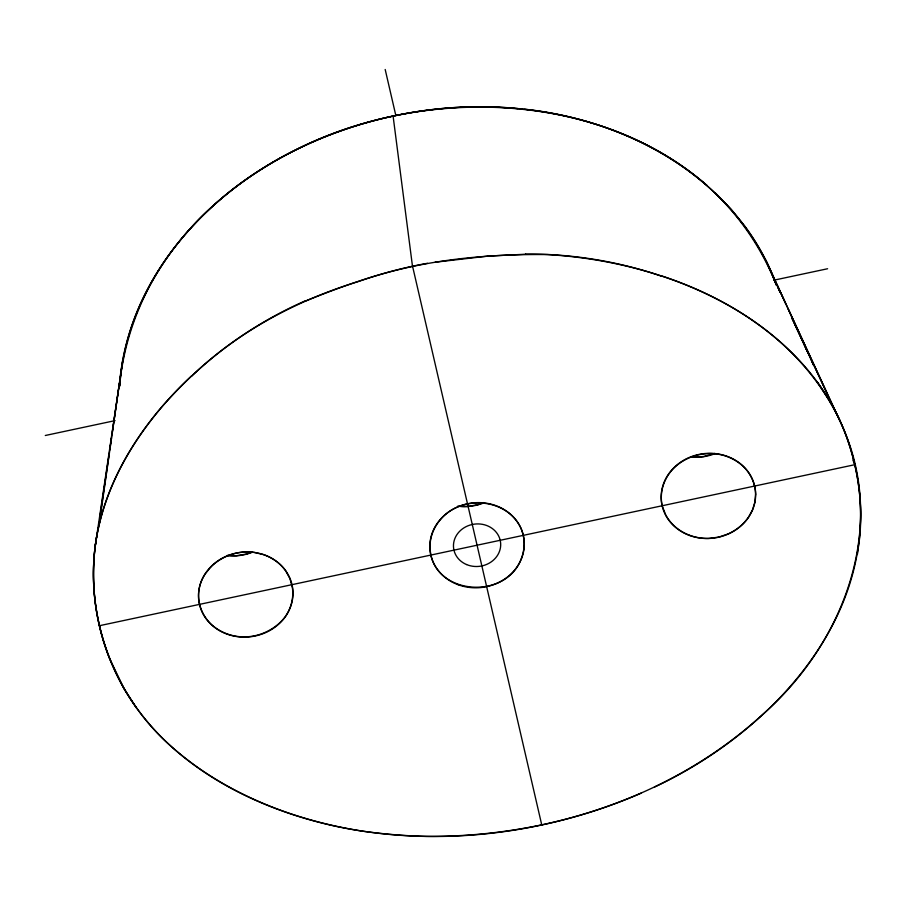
<?xml version="1.0" encoding="UTF-8"?>
<svg xmlns="http://www.w3.org/2000/svg" width="906" height="906" viewBox="0 0 906 906"><rect width="100%" height="100%" fill="white"/><g stroke="black" fill="none" stroke-linecap="round" stroke-linejoin="round"><path stroke-width="1.36" d="M119.796 386.058L120.045 381.936M120.204 379.172C143.318 194.711 345.299 91.404 517.688 108.561M119.671 385.888L120.079 381.709M120.362 378.923C128.55 292.661 186.013 217.972 257.202 171.97A370.645 332.842 -7.9 0 1 300.781 147.395C351.347 123.239 406.828 109.581 462.807 107.168A378.527 339.92 -7.9 0 1 513.657 108.244C623.102 116.183 737.507 177.542 776.283 285.118M191.687 375.741C140.577 423.442 99.15 487.009 93.986 558.255A280.52 251.913 -7.9 0 0 99.184 624.721A282.026 253.272 -7.9 0 0 123.952 688.594C167.95 764.188 251.438 807.62 334.495 826.023C436.737 848.016 545.355 834.562 641.018 793.203M108.856 456.182L99.898 516.896M109.739 450.022L111.506 437.723M99.196 524.212L122.91 358.912C140.815 265.696 212.344 191.053 295.481 149.977C455.65 68.596 696.963 98.652 773.735 278.663M119.399 383.555L112.412 431.596M95.062 547.179L119.954 379.569M654.494 787.054C764.653 735.468 869.624 628.141 859.975 498.13A286.523 257.304 -7.9 0 0 848.628 442.909C821.391 358.3 742.49 302.208 660.961 275.718M96.716 536.171C92.854 558.379 92.469 581.131 95.334 603.475A286.523 257.304 -7.9 0 0 109.388 658.118L124.111 688.798L136.432 707.926M857.427 554.245L859.715 537.326A281.064 252.4 -7.9 0 0 854.494 463.725A280.52 251.913 -7.9 0 0 829.964 401.369L817.71 382.491M122.91 358.912L121.189 369.286A272.48 244.688 -7.9 0 0 119.569 384.235M714.641 453.453L703.509 456.556L693.792 457.066A48.063 43.16 -7.9 0 1 691.233 456.896M304.79 301.302C344.461 285.311 385.344 270.701 427.507 263.284M483.544 502.558L478.266 504.585L468.583 506.329A46.648 41.891 -7.9 0 1 459.376 506.239M251.279 552.275L246.285 554.087L236.455 555.74L227.236 555.423M45.3 435.492L115.051 420.622M773.645 280.248L827.608 268.742M99.354 625.729L854.8 464.699M435.061 262.23L487.949 256.104L525.673 254.224M524.687 109.286C591.04 116.704 656.488 141.461 707.224 185.56M715.683 193.284L731.255 209.411L744.936 226.33A272.853 245.028 -7.9 0 1 776.499 285.039L774.823 281.268M788.322 309.354L804.687 345.446M777.031 284.846L785.468 303.193M773.305 276.738L840.168 421.358M765.797 260.181L835.298 411.256M826.385 392.173L792.116 318.572L808.061 352.966L805.253 346.692M852.908 460.101L854.562 463.713M811.459 360.475L813.724 365.492L803.679 343.148M771.436 272.774L780.236 292.559L778.05 287.576M385.186 69.49L395.707 114.971M541.765 824.981L412.377 265.447L393.079 115.968M525.673 253.986A383.668 344.54 -7.9 0 1 660.859 275.968M191.891 375.922A383.668 344.54 -7.9 0 1 304.676 301.086M252.321 552.275A47.338 42.503 -7.9 0 1 227.497 555.616M483.645 502.966A47.338 42.503 -7.9 0 1 457.689 506.171M714.981 453.657A47.338 42.503 -7.9 0 1 691.312 457.111M93.737 563.668C90.498 632.399 119.886 701.493 171.653 746.838C224.45 793.384 292.457 819.975 361.392 830.972A497.972 447.19 -7.9 0 0 426.284 836.385C547.722 837.325 672.093 797.427 762.49 714.619C844.154 643.147 889.375 524.857 840.304 421.709C789.001 311.992 662.229 261.268 547.575 254.586C483.759 253.839 418.991 260.226 358.482 281.506C301.698 298.867 247.791 326.443 202.967 365.696A461.63 414.563 -7.9 0 0 162.921 405.695C124.96 449.852 96.296 504.574 93.737 563.668M755.604 494.155L754.902 502.139L752.512 509.885L748.481 517.201A48.312 43.386 -7.9 0 1 728.152 533.917L718.764 537.122L708.685 538.424A47.395 42.571 -7.9 0 1 688.866 535.004A48.165 43.262 -7.9 0 1 665.785 515.061L662.218 506.001A48.245 43.329 -7.9 0 1 666.941 477.054C677.858 458.47 701.369 449.988 721.969 454.971A48.562 43.601 -7.9 0 1 743.067 466.25C750.712 473.487 755.366 483.6 755.604 494.155M521.505 558.141C505.831 602.535 427.813 594.698 430.101 544.155A47.406 42.571 -7.9 0 1 440.293 519.806C460.803 494.642 506.737 497.779 520.848 528.051A49.173 44.156 -7.9 0 1 521.505 558.141M210.543 567.337L205.424 573.645A45.357 40.725 -7.9 0 0 198.573 595.865C198.708 606.556 203.386 616.816 211.087 624.177A47.973 43.08 -7.9 0 0 233.476 635.752C252.468 639.93 272.865 632.411 284.914 617.224A48.448 43.511 -7.9 0 0 292.378 587.586L289.977 578.719L285.684 570.848A47.712 42.842 -7.9 0 0 263.363 554.574L253.94 552.377L243.941 552.071A48.052 43.148 -7.9 0 0 210.532 567.337M226.942 634.087A47.338 42.503 -7.9 0 0 292.683 588.424A47.338 42.503 -7.9 0 0 217.61 561.052A47.338 42.503 -7.9 0 0 226.942 634.087M458.266 584.778A47.338 42.503 -7.9 0 0 524.019 539.115A47.338 42.503 -7.9 0 0 448.934 511.743A47.338 42.503 -7.9 0 0 458.266 584.778M689.602 535.469A47.338 42.503 -7.9 0 0 755.344 489.806A47.338 42.503 -7.9 0 0 680.27 462.434A47.338 42.503 -7.9 0 0 689.602 535.469M466.545 564.551A23.669 21.257 -7.9 0 0 500.656 543.283A23.669 21.257 -7.9 0 0 464.031 527.802A23.669 21.257 -7.9 0 0 466.545 564.551"/></g></svg>
